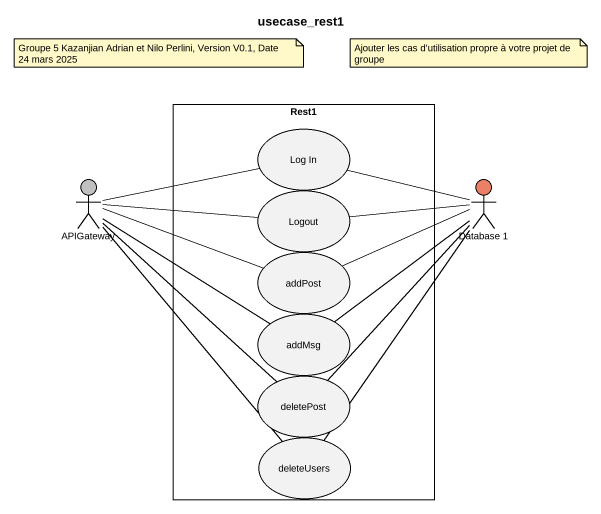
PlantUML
@startuml
title usecase_rest1
rectangle Rest1 {
  usecase "Log In" as Log_In
  usecase Logout
  usecase addPost
  usecase addMsg
  usecase deletePost
  usecase deleteUsers
}
actor APIGateway #C0C0C0
actor "Database 1" as Database_1 #EA8066
Log_In -right- Database_1
APIGateway -right- Log_In
APIGateway -right- Logout
APIGateway -right- addPost
APIGateway -right- addMsg
APIGateway -- deletePost
APIGateway -- deleteUsers
Logout -right- Database_1
addPost -right- Database_1
addMsg -up- Database_1
deletePost -up- Database_1
deleteUsers -up- Database_1
note as N1
  Groupe 5 Kazanjian Adrian et Nilo Perlini, Version V0.1, Date 24 mars 2025
end note
note as N2
  Ajouter les cas d'utilisation propre à votre projet de groupe
end note
@enduml
